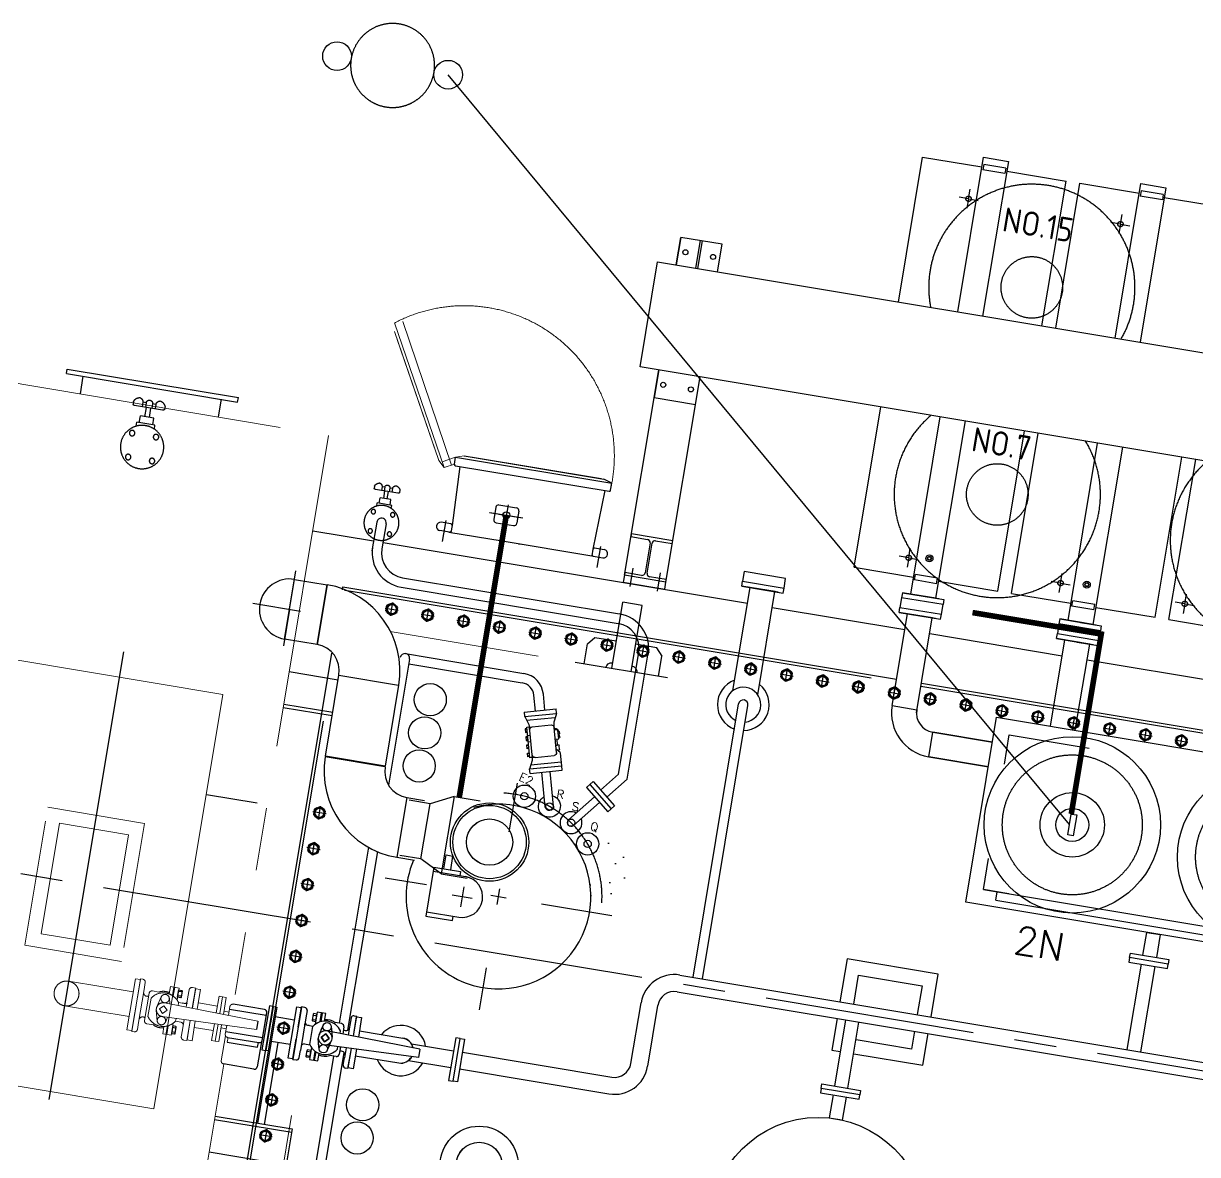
# Model space of a CAD drawing. Header units: millimetres. Extents: x 6239764 to 13047540, y 367704 to 979893.
# Drawn here: x 8292258 to 8296453, y 407682 to 411722 of the extents above; entities that cross this region are included whole.
import ezdxf
from ezdxf.enums import TextEntityAlignment as Align

# ---------------------------------------------------------------- set-up
doc = ezdxf.new("R2010")
doc.units = ezdxf.units.MM
doc.header["$LTSCALE"] = 300
for name, pattern in [('AM_ISO08W050', [18, 12, -1.5, 3, -1.5]), ('AM_ISO08W050X2', [9, 6, -0.75, 1.5, -0.75]), ('Amconstr', [9999, 9999, 0]), ('CENTER', [2, 1.25, -0.25, 0.25, -0.25]), ('DASH', [0.35, 0.25, -0.1]), ('DASHED', [0.75, 0.5, -0.25]), ('DOT', [0.25, 0, -0.25]), ('HIDDEN', [9.525, 6.35, -3.175]), ('PHANTOM', [2.5, 1.25, -0.25, 0.25, -0.25, 0.25, -0.25])]:
    doc.linetypes.add(name, pattern=pattern)
for name, color, linetype in [('1', 7, 'Continuous'), ('25  杶奪', 114, 'Continuous'), ('30  俋窒眈燊\\M+00000D', 3, 'Continuous'), ('AM_0', 7, 'Continuous'), ('COOLING', 41, 'Continuous'), ('M11', 1, 'Continuous'), ('M16', 3, 'Continuous'), ('M25', 114, 'Continuous'), ('M26', 1, 'Continuous'), ('M30', 3, 'Continuous'), ('M4', 5, 'Continuous'), ('M41', 7, 'Continuous'), ('PIPE', 161, 'Continuous')]:
    doc.layers.add(name, color=color, linetype=linetype)
for name, color, linetype, lineweight in [('AM_0N', 7, 'Continuous', 50), ('AM_7', 4, 'AM_ISO08W050', 25), ('AM_7N', 4, 'AM_ISO08W050', 25), ('AM_CL', 1, 'Amconstr', 25), ('FAN-AM_0', 7, 'Continuous', 50), ('LV BUSHING-AM_4', 3, 'Continuous', 25), ('PHA', 5, 'PHANTOM', 13), ('SX', 3, 'Continuous', 30), ('蚐\\M+00000牄銋\\M+00000AM_7', 4, 'AM_ISO08W050', 25)]:
    doc.layers.add(name, color=color, linetype=linetype, lineweight=lineweight)
doc.styles.add('ACISOTS', font='isocp.shx', dxfattribs={"height": 1, "bigfont": 'chineset.shx'})
doc.styles.get("Standard").update_dxf_attribs({"font": 'txt8.shx', "width": 0.7, "bigfont": 'hztxt_ii.shx'})

# ---------------------------------------------------------------- blocks, each defined once
blk = doc.blocks.new('500')
at = {"layer": '25  杶奪'}
blk.add_circle((0, 0), 315, dxfattribs=at)
at = {"layer": '30  俋窒眈燊\\M+00000D', "linetype": 'HIDDEN', "ltscale": 3}
blk.add_circle((0, 0), 250, dxfattribs=at)
blk = doc.blocks.new('FA-')
at = {"layer": 'M25', "color": 114}
blk.add_lwpolyline([(-10, 37.5), (10, 37.5), (10, -37.5), (-10, -37.5)], close=True, dxfattribs=at)
for radius in [115, 59]:
    blk.add_circle((0, 0), radius, dxfattribs=at)
blk = doc.blocks.new('A$C753D22AA')
at = {"layer": 'M26', "color": 6}
for p, q in [((57.5, 344), (-57.5, 344)), ((-57.5, 328), (-57.5, 344)), ((57.5, 344), (57.5, 328)), ((-57.5, 328), (-54.9, 322.8)), ((57.5, 328), (-57.5, 328)), ((-54.9, 322.8), (-44.8, 298)), ((51.3, 314), (-51.3, 314)), ((-44.8, 298), (-43.5, 282.3)), ((44.8, 298), (43.5, 282.3)), ((57, 328), (44.8, 298)), ((54.9, 322.8), (44.8, 298)), ((-60.5, 262.9), (-60.5, 254.8)), ((-60.5, 254.8), (-56.3, 253.7)), ((-60.5, 251), (-56.3, 252.1)), ((-56.3, 265.9), (-57.5, 265.9)), ((-56.3, 269.3), (-44.1, 269.3)), ((-56.3, 236.5), (-56.3, 268.5)), ((-51.3, 273.5), (-44.1, 273.5)), ((-44.1, 189), (-44.1, 279)), ((34.1, 289), (-34.1, 289)), ((52.9, 288.9), (34.1, 289)), ((44.1, 189), (44.1, 289)), ((52.9, 260), (44.1, 260)), ((52.9, 179), (52.9, 288.9)), ((52.9, 284.3), (59.7, 284.3)), ((52.9, 281.9), (59.7, 281.9)), ((52.9, 273.3), (59.7, 273.3)), ((59.7, 270.9), (52.9, 270.9)), ((52.9, 255.2), (59.7, 255.2)), ((52.9, 252.7), (59.7, 252.7)), ((59.7, 284.3), (59.7, 270.9)), ((59.7, 255.2), (59.7, 241.7)), ((-60.5, 242.9), (-60.5, 251)), ((-56.3, 239.9), (-57.5, 239.9)), ((-44.1, 236.5), (-56.3, 236.5)), ((-55.4, 199.8), (-55.4, 212)), ((-50.4, 215.2), (-50.4, 236.5)), ((-50.4, 217), (-50.4, 217)), ((-44.1, 213.6), (-50.4, 215.2)), ((52.9, 237.2), (44.1, 237.2)), ((52.9, 244.2), (59.7, 244.2)), ((59.7, 241.7), (52.9, 241.7)), ((59.7, 226.2), (52.9, 226.2)), ((52.9, 223.7), (59.7, 223.7)), ((52.9, 215.2), (59.7, 215.2)), ((52.9, 212.7), (59.7, 212.7)), ((59.7, 212.7), (59.7, 226.2)), ((-57.5, 140), (-57.5, 184.9)), ((-56.2, 188.2), (-44.1, 201.6)), ((-50.2, 194.8), (-50.4, 194.8)), ((34.1, 179), (-34.1, 179)), ((34.1, 179), (52.9, 179)), ((44.8, 170), (43.5, 185.7)), ((57, 140), (44.8, 170)), ((59.7, 197), (52.9, 197)), ((52.9, 194.6), (59.7, 194.6)), ((52.9, 186), (59.7, 186)), ((52.9, 183.6), (59.7, 183.6)), ((59.7, 183.6), (59.7, 197)), ((51.3, 154), (-57.5, 154)), ((57.5, 140), (-57.5, 140)), ((57, 140), (-57.5, 140)), ((-57.5, 124), (-57.5, 140)), ((57.5, 124), (57.5, 140)), ((57.5, 124), (-57.5, 124)), ((-15, -0.3), (-15, 124)), ((15, -0.3), (15, 124))]:
    blk.add_line(p, q, dxfattribs=at)
for centre, radius, start, end in [((-57.5, 262.9), 3, 90, 180), ((-51.3, 268.5), 5, 90, 180), ((-34.1, 279), 10, 90, 180), ((34.1, 279), 10, 0, 90), ((-57.5, 242.9), 3, 180, 270), ((-50.4, 212), 5, 90, 180), ((-52.5, 184.9), 5, 137.8805, 180), ((-50.4, 199.8), 5, 180, 270), ((-34.1, 189), 10, 180, 270), ((34.1, 189), 10, 270, 0), ((0, 0), 39.1, 112.5479, 67.4521), ((0, 0), 15, 181.335, 358.665)]:
    blk.add_arc(centre, radius, start, end, dxfattribs=at)
blk = doc.blocks.new('A$C021272F2')
at = {"layer": 'M26', "color": 6}
for p, q in [((-392.5, -3.5), (-465.4, 96.8)), ((-413.5, -18.8), (-486.4, 81.5)), ((-356.5, 22.6), (-449.5, -45)), ((-347.1, 9.7), (-440.1, -57.9)), ((-347.1, 9.7), (-440.1, -57.9)), ((-347.1, 9.7), (-356.5, 22.6)), ((-347.1, 9.7), (-337.7, -3.3)), ((-337.7, -3.3), (-430.7, -70.9)), ((-449.5, -45), (-440.1, -57.9)), ((-430.7, -70.9), (-440.1, -57.9))]:
    blk.add_line(p, q, dxfattribs=at)
for radius, start, end in [(39.1, 325.4102, 286.5898), (13, 36, 216)]:
    blk.add_arc((-475.9, 89.2), radius, start, end, dxfattribs=at)
blk = doc.blocks.new('A$C6C825D1F')
at = {"layer": 'M16', "color": 200, "linetype": 'CENTER', "ltscale": 50}
for p, q in [((115.6, 148), (115.6, 141.5)), ((119.7, 139.4), (181.6, 139.4)), ((136.3, 149.4), (136.3, 139.4)), ((136.3, 149.4), (143.7, 149.4)), ((143.7, 149.4), (143.7, 139.4)), ((145.6, 119), (145.6, 139.4)), ((155.6, 119), (155.6, 139.4)), ((157.6, 149.4), (157.6, 139.4)), ((157.6, 149.4), (165, 149.4)), ((165, 149.4), (165, 139.4)), ((185.6, 148), (185.6, 141.5)), ((130.6, 104), (170.6, 104)), ((130.6, 95.5), (130.6, 104)), ((135.6, 119), (165.6, 119)), ((135.6, 104), (135.6, 119)), ((165.6, 104), (165.6, 119)), ((170.6, 95.5), (170.6, 104))]:
    blk.add_line(p, q, dxfattribs=at)
for centre, radius in [((150.6, 52.4), 47.5), ((124.1, 79), 6), ((177.1, 79), 6), ((124.1, 25.9), 6), ((177.1, 25.9), 6)]:
    blk.add_circle(centre, radius, dxfattribs=at)
for centre, radius, start, end in [((131.3, 142), 16.8, 100.8441, 158.9577), ((125.9, 148.3), 10.4, 6.5152, 77.9072), ((150.7, 149.4), 7, 0, 180), ((175.3, 148.3), 10.4, 102.0928, 173.4848), ((170, 142), 16.8, 21.0423, 79.1559), ((119.7, 144.4), 5, 216.0132, 270), ((181.6, 144.4), 5, 270, 323.9868)]:
    blk.add_arc(centre, radius, start, end, dxfattribs=at)
blk = doc.blocks.new('A$C7B570CCE')
at = {"linetype": 'Continuous'}
for p, q in [((167.5, 0), (-167.5, 0)), ((-35, 0), (-35, -240)), ((35, 0), (35, -240)), ((135, 0), (135, -73.1)), ((35, -240), (-35, -240))]:
    blk.add_line(p, q, dxfattribs=at)
for p, q in [((-135.2, 0), (-135.2, -72.9)), ((-135.2, -72.9), (-112.2, -100)), ((135.2, -72.9), (112.2, -100)), ((-112.2, -100), (-35, -100)), ((112.2, -100), (35, -100))]:
    blk.add_line(p, q)
for centre, start, end in [((-35, 0), 180, 270), ((35, 0), 270, 0)]:
    blk.add_arc(centre, 21, start, end)
blk = doc.blocks.new('M16')
at = {"color": 0, "linetype": 'Continuous'}
for p, q in [((-7.8, 11.4), (-7.8, 0)), ((7.8, 11.4), (7.8, 0))]:
    blk.add_line(p, q, dxfattribs=at)
for points in [[(-13.5, 11.4), (-13.5, 0)], [(-13.5, 0), (13.5, 0), (13.5, 11.4)], [(10.6, 13), (-10.6, 13)]]:
    blk.add_lwpolyline(points, dxfattribs=at)
for centre, start, end in [((-10.6, 9.7), 30, 150), ((-4.9, 9.7), 90, 150), ((4.9, 9.7), 30, 90), ((10.6, 9.7), 30, 150)]:
    blk.add_arc(centre, 3.29, start, end, dxfattribs=at)
blk = doc.blocks.new('A$C1D2707AE')
at = {"layer": 'M41'}
for p, q in [((-2361.4, -1835.5), (-2361.4, -1735.5)), ((-2211.4, -1735.5), (-2361.4, -1735.5)), ((-2211.4, -1835.5), (-2211.4, -1735.5)), ((-2428.6, -1835.5), (2718.2, -1835.5)), ((-2428.6, -2215.5), (-2428.6, -1835.5)), ((2718.2, -2215.5), (-2428.6, -2215.5)), ((-2361.4, -2959.5), (-2361.4, -2215.5)), ((-2211.4, -2959.5), (-2211.4, -2215.5)), ((-2361.4, -2809.5), (-2361.4, -2819.5)), ((-2211.4, -2809.5), (-2361.4, -2809.5)), ((-2211.4, -2819.5), (-2211.4, -2809.5)), ((-2361.4, -2819.5), (-2300.9, -2819.5)), ((-2289.9, -2830.5), (-2289.9, -2938.5)), ((-2282.9, -2938.5), (-2282.9, -2830.5)), ((-2271.9, -2819.5), (-2211.4, -2819.5)), ((-2336.4, -2929.5), (-2336.4, -2995.5)), ((-2236.4, -2929.5), (-2236.4, -2995.5)), ((-2361.4, -2949.5), (-2361.4, -2959.5)), ((-2300.9, -2949.5), (-2361.4, -2949.5)), ((-2211.4, -2959.5), (-2361.4, -2959.5)), ((-2211.4, -2949.5), (-2271.9, -2949.5)), ((-2211.4, -2959.5), (-2211.4, -2949.5))]:
    blk.add_line(p, q, dxfattribs=at)
at = {"layer": 'M41', "linetype": 'DASHED', "ltscale": 3}
for p, q in [((-2289.9, -1835.5), (-2289.9, -1735.5)), ((-2282.9, -1835.5), (-2282.9, -1735.5))]:
    blk.add_line(p, q, dxfattribs=at)
at = {"layer": 'M41'}
for points in [[(-2211.4, -1835.5), (-2211.4, -1735.5), (-2361.4, -1735.5), (-2361.4, -1835.5)], [(-2361.4, -2215.5), (-2361.4, -2315.5), (-2211.4, -2315.5), (-2211.4, -2215.5)]]:
    blk.add_lwpolyline(points, dxfattribs=at)
blk.add_lwpolyline([(-2211.4, -2959.5), (-2361.4, -2959.5), (-2361.4, -2984.5), (-2211.4, -2984.5)], close=True, dxfattribs=at)
for centre in [(-2336.4, -1785.5), (-2236.4, -1785.5), (-2336.4, -2265.5), (-2236.4, -2265.5)]:
    blk.add_circle(centre, 9, dxfattribs=at)
for centre, start, end in [((-2300.9, -2830.5), 0, 90), ((-2271.9, -2830.5), 90, 180), ((-2300.9, -2938.5), 270, 0), ((-2271.9, -2938.5), 180, 270)]:
    blk.add_arc(centre, 11, start, end, dxfattribs=at)
blk = doc.blocks.new('*U109')
at = {"layer": 'AM_0N'}
for p, q in [((42247.3, 10176), (42229.3, 10165.7)), ((42229.3, 10165.7), (42229.3, 10144.9)), ((42265.3, 10165.7), (42247.3, 10176)), ((42265.3, 10144.9), (42265.3, 10165.7)), ((42229.3, 10144.9), (42247.3, 10134.5)), ((42247.3, 10134.5), (42265.3, 10144.9))]:
    blk.add_line(p, q, dxfattribs=at)
blk.add_circle((42247.3, 10155.3), 18, dxfattribs=at)
at = {"layer": 'AM_7N', "linetype": 'AM_ISO08W050X2'}
for p, q in [((42223.6, 10155.3), (42271.1, 10155.3)), ((42247.3, 10179), (42247.3, 10131.5))]:
    blk.add_line(p, q, dxfattribs=at)
blk = doc.blocks.new('132主变')
for p, q in [((6138554.8, -17576.7), (6138304.1, -17576.7)), ((6138304.1, -17576.7), (6138304.1, -17691.4)), ((6138634.1, -17576.7), (6138603.4, -17576.7)), ((6138634.1, -17691.4), (6138634.1, -17576.7)), ((6138304.1, -17751.9), (6138304.1, -17906.7)), ((6138634.1, -17906.7), (6138634.1, -17751.9)), ((6138304.1, -17906.7), (6138634.1, -17906.7))]:
    blk.add_line(p, q)
at = {"ltscale": 0.1}
blk.add_line((6137929.1, -18511.7), (6140559.3, -20788), dxfattribs=at)
at = {"color": 166, "linetype": 'PHANTOM', "lineweight": 5, "ltscale": 20}
for p, q in [((6140342.1, -19401.2), (6140308.6, -19419.5)), ((6140317.8, -19414.5), (6140574.5, -19892.1)), ((6140342.1, -19401.2), (6140603.2, -19882.1)), ((6140342.1, -19401.2), (6140365.2, -19422.8)), ((6140308.6, -19444.7), (6140278.6, -19454.7)), ((6140308.6, -19444.7), (6140278.6, -19454.7)), ((6140308.6, -19444.7), (6140352.7, -19420.6)), ((6140365.2, -19422.8), (6140597.6, -19851)), ((6140379.6, -19449.1), (6140583.3, -19824.7))]:
    blk.add_line(p, q, dxfattribs=at)
at = {"linetype": 'DASH', "ltscale": 1000}
for points in [[(6140610.6, -20787.8, -1), (6140910.6, -20787.9)], [(6140910.6, -20787.9, -1), (6140610.6, -20787.8)]]:
    blk.add_lwpolyline(points, format="xyb", dxfattribs=at)
for centre, radius in [((6140255.2, -16988.1), 57.5), ((6140255.2, -17108.1), 57.5), ((6139615.6, -18159.5), 40), ((6139615.6, -18159.5), 13), ((6139686.8, -18224.8), 13), ((6139772.5, -18269.4), 13), ((6139866.8, -18290.3), 40), ((6139866.8, -18290.3), 13), ((6140255.2, -18335.2), 57.5), ((6140255.2, -18455.2), 57.5), ((6140255.2, -18575.2), 57.5)]:
    blk.add_circle(centre, radius)
at = {"ltscale": 0.1}
for centre in [(6140559.3, -20788), (6140961.9, -20788)]:
    blk.add_circle(centre, 51.3, dxfattribs=at)
at = {"color": 166, "linetype": 'PHANTOM', "lineweight": 5, "ltscale": 20}
blk.add_arc((6140278.6, -19454.7), 536.1, 175.8988, 307.2486, dxfattribs=at)
at = {"layer": '1', "color": 3, "linetype": 'DASHED', "lineweight": 5, "ltscale": 50}
for p, q in [((6140989.1, -18471.7), (6140989.1, -16971.7)), ((6140989.1, -16971.7), (6141739.1, -16971.7)), ((6140779.2, -17180.2), (6140779.2, -17270.9)), ((6140769, -17249.2), (6140769, -17266.2)), ((6140780.7, -17308), (6140780.7, -17276.2)), ((6140799.2, -17246.2), (6140812.2, -17246.2)), ((6140799.2, -17307.5), (6140799.2, -17246.2)), ((6140825.2, -17246.2), (6140812.2, -17246.2)), ((6140812.2, -17307.1), (6140812.2, -17246.2)), ((6140812.2, -17307.1), (6140812.2, -17246.2)), ((6140812.2, -17307.1), (6140812.2, -17246.2)), ((6140799.2, -17296.2), (6140780.7, -17296.2)), ((6140780.7, -17376.2), (6140780.7, -17344.3)), ((6140799.2, -17356.2), (6140780.7, -17356.2)), ((6140799.2, -17406.2), (6140799.2, -17344.9)), ((6140812.2, -17406.2), (6140812.2, -17345.3)), ((6140812.2, -17406.2), (6140812.2, -17345.3)), ((6140812.2, -17406.2), (6140812.2, -17345.3)), ((6140799.2, -17406.2), (6140812.2, -17406.2)), ((6140812.2, -17406.2), (6140825.2, -17406.2)), ((6140989.1, -18471.7), (6141739.1, -18471.7))]:
    blk.add_line(p, q, dxfattribs=at)
at = {"layer": '1', "color": 3, "linetype": 'DASHED', "lineweight": 5, "ltscale": 20}
for p, q in [((6140894.2, -17233.7), (6140912.2, -17233.7)), ((6140894.2, -17304.7), (6140894.2, -17233.7)), ((6140912.2, -17231.2), (6140924.2, -17231.2)), ((6140912.2, -17231.2), (6140912.2, -17304.2)), ((6140912.2, -17231.2), (6140912.2, -17304.2)), ((6140912.2, -17303.6), (6140912.2, -17231.2)), ((6140912.2, -17233.7), (6140912.2, -17304.2)), ((6140912.2, -17233.7), (6140912.2, -17304.2)), ((6140912.2, -17304.2), (6140912.2, -17233.7)), ((6140912.2, -17304.2), (6140912.2, -17233.7)), ((6141112.2, -17231.2), (6141103.2, -17231.2)), ((6141112.2, -17231.2), (6141112.2, -17421.2)), ((6140825.2, -17306.7), (6140825.2, -17246.2)), ((6140934.2, -17241.2), (6140934.2, -17266.7)), ((6140934.2, -17303.5), (6140934.2, -17266.7)), ((6140970.7, -17240.7), (6141001.7, -17240.7)), ((6140970.7, -17284.3), (6140970.7, -17240.7)), ((6140986.7, -17240.7), (6140986.7, -17272.6)), ((6140989.7, -17240.7), (6140989.7, -17271.2)), ((6141001.7, -17240.7), (6141001.7, -17267.4)), ((6141063.2, -17266.7), (6141039.6, -17266.7)), ((6141073.2, -17375.7), (6141073.2, -17276.7)), ((6141093.2, -17241.2), (6141093.2, -17266.7)), ((6141093.2, -17385.7), (6141093.2, -17266.7)), ((6140673.7, -17311.2), (6141013.7, -17301.2)), ((6140894.2, -17281.7), (6140825.2, -17281.7)), ((6140944.2, -17292.2), (6140964.3, -17292.2)), ((6140963.7, -17293), (6140963.7, -17302.7)), ((6140999, -17282.5), (6140994.1, -17301.8)), ((6141028.4, -17282.5), (6141038, -17320)), ((6141063.7, -17293), (6141063.7, -17359.3)), ((6141130.2, -17281.7), (6141364.1, -17281.7)), ((6140673.7, -17341.2), (6141013.7, -17351.2)), ((6140825.2, -17406.2), (6140825.2, -17345.6)), ((6140894.2, -17418.7), (6140894.2, -17347.7)), ((6140912.2, -17418.7), (6140912.2, -17348.2)), ((6140912.2, -17418.7), (6140912.2, -17348.2)), ((6140912.2, -17421.2), (6140912.2, -17348.2)), ((6140912.2, -17421.2), (6140912.2, -17348.2)), ((6140912.2, -17348.2), (6140912.2, -17418.7)), ((6140912.2, -17348.2), (6140912.2, -17418.7)), ((6140912.2, -17348.8), (6140912.2, -17421.2)), ((6140932.2, -17361.2), (6140950.2, -17361.2)), ((6140934.2, -17385.7), (6140934.2, -17348.8)), ((6140944.2, -17360.1), (6140964.3, -17360.1)), ((6140963.7, -17349.7), (6140963.7, -17359.3)), ((6140999, -17369.9), (6140994.1, -17350.6)), ((6141028.4, -17369.9), (6141038, -17332.3)), ((6140894.2, -17370.7), (6140825.2, -17370.7)), ((6140934.2, -17411.2), (6140934.2, -17385.7)), ((6140970.7, -17411.7), (6140970.7, -17368)), ((6140986.7, -17379.8), (6140986.7, -17411.7)), ((6140989.7, -17381.2), (6140989.7, -17411.7)), ((6141001.7, -17385), (6141001.7, -17411.7)), ((6141063.2, -17385.7), (6141039.6, -17385.7)), ((6141093.2, -17411.2), (6141093.2, -17385.7)), ((6141130.2, -17370.7), (6141364.1, -17370.7)), ((6140894.2, -17418.7), (6140912.2, -17418.7)), ((6140924.2, -17421.2), (6140912.2, -17421.2)), ((6141001.7, -17411.7), (6140970.7, -17411.7)), ((6141103.2, -17421.2), (6141112.2, -17421.2))]:
    blk.add_line(p, q, dxfattribs=at)
at = {"layer": '1', "color": 3, "linetype": 'DASHED', "lineweight": 5, "ltscale": 50}
for points in [[(6140089.2, -16651.7), (6140499.1, -16651.7), (6140499.1, -17028.3)], [(6140437, -18791.7), (6139900.8, -18791.7)]]:
    blk.add_lwpolyline(points, dxfattribs=at)
at = {"layer": '1', "color": 3, "linetype": 'DASHED', "lineweight": 5, "ltscale": 20}
for points in [[(6141130.2, -17233.7), (6141112.2, -17233.7), (6141112.2, -17418.7), (6141130.2, -17418.7)], [(6141013.7, -17340.3), (6141027.9, -17326.2), (6141013.7, -17312), (6140999.6, -17326.2)]]:
    blk.add_lwpolyline(points, close=True, dxfattribs=at)
at = {"layer": '1', "color": 3, "linetype": 'DASHED', "lineweight": 5, "ltscale": 3}
for points in [[(6141539.1, -17471.7), (6141539.1, -17971.7), (6141189.1, -17971.7), (6141189.1, -17471.7)], [(6141489.1, -17521.7), (6141489.1, -17921.7), (6141239.1, -17921.7), (6141239.1, -17521.7)]]:
    blk.add_lwpolyline(points, close=True, dxfattribs=at)
at = {"layer": '1', "color": 3, "linetype": 'DASHED', "lineweight": 5, "ltscale": 20}
for centre, radius in [((6141013.9, -17286.4), 15), ((6141364.1, -17326.2), 44.5), ((6141013.9, -17366.2), 15)]:
    blk.add_circle(centre, radius, dxfattribs=at)
at = {"layer": '1', "color": 3, "linetype": 'DASHED', "lineweight": 5, "ltscale": 50}
for centre, start, end in [((6140769.2, -17180.2), 0, 90), ((6140770.7, -17276.2), 0, 90), ((6140770.7, -17376.2), 270, 0)]:
    blk.add_arc(centre, 10, start, end, dxfattribs=at)
at = {"layer": '1', "color": 3, "linetype": 'DASHED', "lineweight": 5, "ltscale": 20}
for centre, radius, start, end in [((6140924.2, -17241.2), 10, 0, 90), ((6141103.2, -17241.2), 10, 90, 180), ((6141013.7, -17326.2), 60, 33.5573, 146.4427), ((6141016.2, -17309.1), 48.4, 61.1948, 107.4013), ((6141063.2, -17276.7), 10, 0, 90), ((6141080.3, -17275.8), 13, 236.929, 356.2011), ((6140944.2, -17282.2), 10, 180, 270), ((6141013.7, -17326.2), 25, 270, 90), ((6140944.2, -17370.1), 10, 90, 180), ((6141013.7, -17326.2), 60, 213.5573, 326.4427), ((6141080.3, -17376.5), 13, 3.7989, 123.071), ((6141016.2, -17343.2), 48.4, 252.5987, 298.8052), ((6141063.2, -17375.7), 10, 270, 0), ((6140924.2, -17411.2), 10, 270, 0), ((6141103.2, -17411.2), 10, 180, 270)]:
    blk.add_arc(centre, radius, start, end, dxfattribs=at)
at = {"layer": '25  杶奪', "color": 163}
for p, q in [((6140352.1, -17281.9), (6140352.1, -16607.2)), ((6140386.1, -17262.7), (6140386.1, -16607.2)), ((6140352.1, -18008.8), (6140352.1, -17362.4)), ((6140386.1, -18019), (6140386.1, -17381.7)), ((6140352.1, -18706), (6140352.1, -18249.7)), ((6139514.1, -18411.1), (6139575.4, -18335.3)), ((6139514.1, -18411.1), (6139575.4, -18335.3)), ((6139548.1, -18423.1), (6139601.9, -18356.7)), ((6139548.1, -18423.1), (6139601.9, -18356.7)), ((6139514.1, -18411.1), (6139514.1, -18881.7)), ((6139548.1, -18423.1), (6139548.1, -18864.7)), ((6139845.1, -18606), (6139859.8, -18660.7)), ((6139878, -18597.2), (6139892.6, -18651.9)), ((6140352.1, -18689), (6139940.9, -18689)), ((6140369.1, -18723), (6139940.9, -18723)), ((6140369.1, -18723), (6139940.9, -18723)), ((6140424.1, -18954.7), (6139638.1, -18954.7)), ((6140424.1, -18988.7), (6139638.1, -18988.7)), ((6140514.1, -19168.9), (6140514.1, -19078.7)), ((6140548.1, -19169.6), (6140548.1, -19065.7))]:
    blk.add_line(p, q, dxfattribs=at)
at = {"layer": '25  杶奪'}
blk.add_line((6140686.4, -18703.3), (6140686.4, -18919.6), dxfattribs=at)
at = {"layer": '25  杶奪', "color": 6, "const_width": 20}
blk.add_lwpolyline([(6140095.6, -18248.5), (6140095.6, -19269.7)], dxfattribs=at)
at = {"layer": '25  杶奪', "const_width": 20}
blk.add_lwpolyline([(6137929.1, -18549.2), (6137929.1, -19201), (6138395.4, -19201)], dxfattribs=at)
at = {"layer": '25  杶奪', "color": 163}
for centre, radius, start, end in [((6139940.9, -18639), 84, 195, 270), ((6139940.9, -18639), 50, 195, 270), ((6140369.1, -18706), 17, 180, 0), ((6139638.1, -18864.7), 124, 180, 270), ((6139638.1, -18864.7), 90, 180, 270), ((6140424.1, -19078.7), 124, 0, 90), ((6140424.1, -19078.7), 90, 0, 90), ((6140531.1, -19169.6), 17, 177.6116, 2.3884)]:
    blk.add_arc(centre, radius, start, end, dxfattribs=at)
at = {"layer": '30  俋窒眈燊\\M+00000D', "linetype": 'HIDDEN'}
for p, q in [((6140768.9, -16969.7), (6140489.1, -16969.7)), ((6138354.1, -17691.4), (6138354.1, -17626.7)), ((6138354.1, -17626.7), (6138554.8, -17626.7)), ((6138354.1, -17856.7), (6138354.1, -17751.9)), ((6138584.1, -17751.9), (6138584.1, -17856.7)), ((6138584.1, -17856.7), (6138354.1, -17856.7)), ((6138144.1, -18201.7), (6136994.1, -18201.7)), ((6138144.1, -18201.7), (6138144.1, -18231.7)), ((6138194.1, -18231.7), (6136994.1, -18231.7)), ((6140768.9, -18473.7), (6140591.4, -18473.7))]:
    blk.add_line(p, q, dxfattribs=at)
for points in [[(6139919.1, -16531.7), (6140619.1, -16531.7), (6140619.1, -18672.4)], [(6138534.1, -18911.7), (6134159.1, -18911.7), (6134159.1, -18229.7)], [(6138101.8, -18231.7), (6138194.1, -18231.7), (6138194.1, -18343.4)], [(6138194.1, -18685.4), (6138194.1, -18791.7), (6137904.8, -18791.7)], [(6140619.1, -18909.3), (6140619.1, -18911.7), (6138624.1, -18911.7)]]:
    blk.add_lwpolyline(points, dxfattribs=at)
at = {"layer": 'AM_0', "color": 31}
for p, q in [((6141169, -19510.7), (6141169, -19446.7)), ((6141669, -19510.7), (6141669, -19446.7)), ((6141729, -19510.7), (6141109, -19510.7)), ((6141109, -19510.7), (6141109, -19526.7)), ((6141729, -19526.7), (6141109, -19526.7)), ((6141729, -19510.7), (6141729, -19526.7))]:
    blk.add_line(p, q, dxfattribs=at)
at = {"layer": 'AM_7'}
for p, q in [((6139899.1, -17893.5), (6139899.1, -17949.9)), ((6139990.9, -17899), (6140063.3, -17899)), ((6139927.3, -17921.7), (6139870.9, -17921.7))]:
    blk.add_line(p, q, dxfattribs=at)
at = {"layer": 'AM_7', "color": 1, "linetype": 'CENTER', "ltscale": 2}
blk.add_arc((6139899.1, -17921.7), 370, 186.0409, 276.4195, dxfattribs=at)
at = {"layer": 'AM_CL'}
for p, q in [((6140489.1, -16981.7), (6140489.1, -16851.7)), ((6140768.9, -16851.7), (6140489.1, -16851.7)), ((6140768.9, -16981.7), (6140489.1, -16981.7)), ((6140768.9, -18461.7), (6140591.4, -18461.7)), ((6140768.9, -18591.7), (6140591.4, -18591.7))]:
    blk.add_line(p, q, dxfattribs=at)
at = {"layer": 'AM_CL', "color": 30}
blk.add_lwpolyline([(6135489.1, -18176.7), (6138249.1, -18176.7), (6138249.1, -18846.7), (6135489.1, -18846.7)], close=True, dxfattribs=at)
at = {"layer": 'COOLING'}
for p, q in [((6138249.1, -18667.1), (6138465.2, -18667.1)), ((6138465.2, -18667.1), (6138249.1, -18667.1)), ((6138465.2, -18667.1), (6138465.2, -18756.2)), ((6138249.1, -18756.2), (6138465.2, -18756.2)), ((6138465.2, -18756.2), (6138249.1, -18756.2)), ((6139104.1, -18785.1), (6139104.1, -19158.7)), ((6139194.1, -18785.1), (6139194.1, -19158.7)), ((6138534.1, -18814.8), (6138534.1, -19158.7)), ((6138624.1, -18826), (6138535, -18826)), ((6138624.1, -18826), (6138624.1, -19158.7)), ((6137964.1, -18846.7), (6137964.1, -19158.7)), ((6138054.1, -18846.7), (6138054.1, -19158.7)), ((6138084.1, -19158.7), (6137934.1, -19158.7)), ((6137934.1, -19158.7), (6137934.1, -19176.7)), ((6138009.1, -19158.7), (6137934.1, -19158.7)), ((6137934.1, -19158.7), (6137934.1, -19176.7)), ((6137951.9, -19158.7), (6138084.1, -19158.7)), ((6137963.1, -19158.7), (6138084.1, -19158.7)), ((6138009.1, -19158.7), (6138084.1, -19158.7)), ((6138084.1, -19158.7), (6138084.1, -19176.7)), ((6138084.1, -19158.7), (6138084.1, -19176.7)), ((6138654.1, -19158.7), (6138504.1, -19158.7)), ((6138504.1, -19158.7), (6138504.1, -19176.7)), ((6138579.1, -19158.7), (6138504.1, -19158.7)), ((6138504.1, -19158.7), (6138504.1, -19176.7)), ((6138521.9, -19158.7), (6138654.1, -19158.7)), ((6138533.1, -19158.7), (6138654.1, -19158.7)), ((6138579.1, -19158.7), (6138654.1, -19158.7)), ((6138654.1, -19158.7), (6138654.1, -19176.7)), ((6138654.1, -19158.7), (6138654.1, -19176.7)), ((6139224.1, -19158.7), (6139074.1, -19158.7)), ((6139074.1, -19158.7), (6139074.1, -19176.7)), ((6139149.1, -19158.7), (6139074.1, -19158.7)), ((6139074.1, -19158.7), (6139074.1, -19176.7)), ((6139091.9, -19158.7), (6139224.1, -19158.7)), ((6139103.1, -19158.7), (6139224.1, -19158.7)), ((6139149.1, -19158.7), (6139224.1, -19158.7)), ((6139224.1, -19158.7), (6139224.1, -19176.7)), ((6139224.1, -19158.7), (6139224.1, -19176.7)), ((6137934.1, -19229.7), (6137934.1, -19211.7)), ((6137934.1, -19229.7), (6137934.1, -19211.7)), ((6138009.1, -19229.7), (6137934.1, -19229.7)), ((6138084.1, -19229.7), (6137934.1, -19229.7)), ((6137951.9, -19229.7), (6138084.1, -19229.7)), ((6137963.1, -19229.7), (6138084.1, -19229.7)), ((6137964.1, -19871.7), (6137964.1, -19229.7)), ((6138009.1, -19229.7), (6138024.6, -19229.7)), ((6138054.1, -19229.7), (6138054.1, -19871.7)), ((6138084.1, -19229.7), (6138084.1, -19211.7)), ((6138084.1, -19229.7), (6138084.1, -19211.7)), ((6138504.1, -19229.7), (6138504.1, -19211.7)), ((6138504.1, -19229.7), (6138504.1, -19211.7)), ((6138579.1, -19229.7), (6138504.1, -19229.7)), ((6138654.1, -19229.7), (6138504.1, -19229.7)), ((6138521.9, -19229.7), (6138654.1, -19229.7)), ((6138533.1, -19229.7), (6138654.1, -19229.7)), ((6138534.1, -19871.7), (6138534.1, -19229.7)), ((6138579.1, -19229.7), (6138594.6, -19229.7)), ((6138624.1, -19229.7), (6138624.1, -19871.7)), ((6138654.1, -19229.7), (6138654.1, -19211.7)), ((6138654.1, -19229.7), (6138654.1, -19211.7)), ((6137699.1, -19291.7), (6137484.1, -19291.7)), ((6137699.1, -19291.7), (6137699.1, -19871.7)), ((6137749.1, -19291.7), (6137749.1, -19871.7)), ((6137964.1, -19291.7), (6137749.1, -19291.7)), ((6137969.1, -19281.7), (6137969.1, -19301.7)), ((6137969.1, -19281.7), (6138049.1, -19281.7)), ((6138049.1, -19281.7), (6138049.1, -19301.7)), ((6138269.1, -19291.7), (6138054.1, -19291.7)), ((6138269.1, -19291.7), (6138269.1, -19871.7)), ((6138319.1, -19291.7), (6138319.1, -19871.7)), ((6138534.1, -19291.7), (6138319.1, -19291.7)), ((6138319.1, -19291.7), (6138319.1, -19871.7)), ((6138534.1, -19291.7), (6138319.1, -19291.7)), ((6138539.1, -19281.7), (6138539.1, -19301.7)), ((6138539.1, -19281.7), (6138619.1, -19281.7)), ((6138539.1, -19281.7), (6138539.1, -19301.7)), ((6138539.1, -19281.7), (6138619.1, -19281.7)), ((6138619.1, -19281.7), (6138619.1, -19301.7)), ((6138619.1, -19281.7), (6138619.1, -19301.7)), ((6138839.1, -19291.7), (6138624.1, -19291.7)), ((6138839.1, -19291.7), (6138624.1, -19291.7)), ((6138839.1, -19291.7), (6138839.1, -19871.7)), ((6138839.1, -19291.7), (6138839.1, -19871.7)), ((6137969.1, -19301.7), (6138049.1, -19301.7)), ((6138539.1, -19301.7), (6138619.1, -19301.7)), ((6138539.1, -19301.7), (6138619.1, -19301.7)), ((6137964.1, -20811.7), (6137964.1, -20251.7)), ((6138054.1, -20251.7), (6138054.1, -20811.7)), ((6138269.1, -20251.7), (6138269.1, -20776.7)), ((6138319.1, -20251.7), (6138319.1, -20776.7)), ((6138319.1, -20251.7), (6138319.1, -20776.7)), ((6138534.1, -20811.7), (6138534.1, -20251.7)), ((6138624.1, -20251.7), (6138624.1, -20811.7)), ((6138839.1, -20251.7), (6138839.1, -20776.7)), ((6138839.1, -20251.7), (6138839.1, -20776.7)), ((6137964.1, -20776.7), (6137749.1, -20776.7)), ((6137969.1, -20786.7), (6137969.1, -20766.7)), ((6137969.1, -20766.7), (6138049.1, -20766.7)), ((6137969.1, -20786.7), (6138049.1, -20786.7)), ((6138049.1, -20786.7), (6138049.1, -20766.7)), ((6138269.1, -20776.7), (6138054.1, -20776.7)), ((6138534.1, -20776.7), (6138319.1, -20776.7)), ((6138534.1, -20776.7), (6138319.1, -20776.7)), ((6138539.1, -20786.7), (6138539.1, -20766.7)), ((6138539.1, -20766.7), (6138619.1, -20766.7)), ((6138539.1, -20786.7), (6138539.1, -20766.7)), ((6138539.1, -20766.7), (6138619.1, -20766.7)), ((6138539.1, -20786.7), (6138619.1, -20786.7)), ((6138539.1, -20786.7), (6138619.1, -20786.7)), ((6138619.1, -20786.7), (6138619.1, -20766.7)), ((6138619.1, -20786.7), (6138619.1, -20766.7)), ((6138839.1, -20776.7), (6138624.1, -20776.7)), ((6138839.1, -20776.7), (6138624.1, -20776.7)), ((6138054.1, -20811.7), (6137964.1, -20811.7)), ((6138624.1, -20811.7), (6138534.1, -20811.7)), ((6138624.1, -20811.7), (6138534.1, -20811.7))]:
    blk.add_line(p, q, dxfattribs=at)
at = {"layer": 'COOLING', "linetype": 'DOT', "ltscale": 80}
blk.add_line((6138889.1, -20251.7), (6138889.1, -20776.7), dxfattribs=at)
at = {"layer": 'COOLING'}
for points in [[(6137934.1, -19211.7), (6138084.1, -19211.7), (6138084.1, -19176.7), (6137934.1, -19176.7)], [(6138504.1, -19211.7), (6138654.1, -19211.7), (6138654.1, -19176.7), (6138504.1, -19176.7)], [(6139074.1, -19211.7), (6139224.1, -19211.7), (6139224.1, -19176.7), (6139074.1, -19176.7)]]:
    blk.add_lwpolyline(points, close=True, dxfattribs=at)
for centre, radius in [((6138009.1, -19366.7), 12.5), ((6138009.1, -19366.7), 7), ((6138009.1, -19366.7), 6), ((6138579.1, -19366.7), 12.5), ((6138579.1, -19366.7), 7), ((6138579.1, -19366.7), 6)]:
    blk.add_circle(centre, radius, dxfattribs=at)
for centre, radius, start, end in [((6139149.1, -18741.7), 92.5, 100.5902, 240.8901), ((6139149.1, -18741.7), 92.5, 299.1099, 79.4098), ((6138465.2, -18826), 158.8, 0, 90), ((6138465.2, -18826), 69.8, 0, 90)]:
    blk.add_arc(centre, radius, start, end, dxfattribs=at)
at = {"layer": 'FAN-AM_0', "color": 171, "linetype": 'DASHED', "lineweight": -2, "ltscale": 3}
for p, q in [((6137652.6, -19356.7), (6137652.6, -19322.2)), ((6138102.6, -19356.7), (6138102.6, -19322.2)), ((6138652.6, -19356.7), (6138652.6, -19322.2)), ((6137652.6, -19356.7), (6137618.1, -19356.7)), ((6137652.6, -19356.7), (6137687.1, -19356.7)), ((6137652.6, -19356.7), (6137652.6, -19391.2)), ((6138102.6, -19356.7), (6138068.1, -19356.7)), ((6138102.6, -19356.7), (6138137.1, -19356.7)), ((6138102.6, -19356.7), (6138102.6, -19391.2)), ((6138652.6, -19356.7), (6138618.1, -19356.7)), ((6138652.6, -19356.7), (6138687.1, -19356.7)), ((6138652.6, -19356.7), (6138652.6, -19391.2))]:
    blk.add_line(p, q, dxfattribs=at)
at = {"layer": 'FAN-AM_0', "color": 171, "linetype": 'DASHED', "lineweight": -2, "ltscale": 30}
for p, q in [((6138102.6, -20656.7), (6138102.6, -20622.2)), ((6138652.6, -20656.7), (6138652.6, -20622.2)), ((6138102.6, -20656.7), (6138068.1, -20656.7)), ((6138102.6, -20656.7), (6138102.6, -20691.2)), ((6138102.6, -20656.7), (6138137.1, -20656.7)), ((6138652.6, -20656.7), (6138618.1, -20656.7)), ((6138652.6, -20656.7), (6138652.6, -20691.2)), ((6138652.6, -20656.7), (6138687.1, -20656.7))]:
    blk.add_line(p, q, dxfattribs=at)
at = {"layer": 'FAN-AM_0', "color": 171, "linetype": 'DASHED', "lineweight": -2, "ltscale": 3}
for centre in [(6137652.6, -19356.7), (6138102.6, -19356.7), (6138652.6, -19356.7)]:
    blk.add_circle(centre, 9.5, dxfattribs=at)
at = {"layer": 'FAN-AM_0', "color": 171, "linetype": 'DASHED', "lineweight": -2, "ltscale": 30}
for centre, radius in [((6138377.6, -19631.7), 110), ((6138377.6, -20381.7), 110), ((6138102.6, -20656.7), 9.5), ((6138652.6, -20656.7), 9.5)]:
    blk.add_circle(centre, radius, dxfattribs=at)
for centre, start, end in [((6137377.6, -19631.7), 319.3611, 220.6389), ((6138377.6, -19631.7), 319.3611, 220.6389), ((6138377.6, -20381.7), 159.3425, 20.6575)]:
    blk.add_arc(centre, 368.5, start, end, dxfattribs=at)
at = {"layer": 'LV BUSHING-AM_4', "color": 6}
for p, q in [((6140113.9, -17968.5), (6140020.3, -17968.5)), ((6140113.9, -18248.5), (6140113.9, -17968.5)), ((6140113.9, -17968.5), (6140194.4, -18008.5)), ((6140194.4, -18008.5), (6140270.4, -18008.5)), ((6140194.4, -18008.5), (6140194.4, -18208.5)), ((6140280, -18000.5), (6140215.8, -18000.5)), ((6140280, -18216.6), (6140280, -18000.3)), ((6140804.1, -18108.5), (6140988.3, -18108.5)), ((6140113.9, -18248.5), (6140194.4, -18208.5)), ((6140194.4, -18208.5), (6140270.4, -18208.5)), ((6140280, -18216.5), (6140215.8, -18216.5)), ((6140113.9, -18248.5), (6140020.3, -18248.5)), ((6140591.4, -18608.3), (6140375.1, -18608.3)), ((6140804.1, -18811.5), (6140804.1, -18678.7)), ((6140936.6, -18811.5), (6140764.6, -18811.5)), ((6140804.1, -18811.5), (6140804.1, -18950.4))]:
    blk.add_line(p, q, dxfattribs=at)
for points in [[(6140591.4, -18608.3), (6140375.1, -18608.3), (6140375.1, -18314.7), (6140591.4, -18314.7)], [(6140804.1, -18919.5), (6140686.4, -18919.5), (6140686.4, -18703.3), (6140804.1, -18703.3)]]:
    blk.add_lwpolyline(points, close=True, dxfattribs=at)
for centre, radius in [((6139809.1, -16963.3), 140), ((6139809.1, -16963.3), 82.5), ((6139962.4, -18108.5), 140), ((6139962.4, -18108.5), 82.5)]:
    blk.add_circle(centre, radius, dxfattribs=at)
for centre, radius, start, end in [((6140280, -18311.7), 311.4, 0, 90), ((6140280, -18311.7), 95, 0, 90), ((6140686.4, -18608.3), 311.4, 180, 270), ((6140686.4, -18608.3), 95, 180, 270), ((6140804.1, -18811.5), 108, 270, 90)]:
    blk.add_arc(centre, radius, start, end, dxfattribs=at)
at = {"layer": 'M11', "linetype": 'CENTER', "ltscale": 40}
blk.add_line((6141364.1, -18564.2), (6141364.1, -16942.6), dxfattribs=at)
at = {"layer": 'M11', "linetype": 'CENTER', "ltscale": 30}
for p, q in [((6139899.1, -17511.4), (6139899.1, -17663.7)), ((6139743.2, -17921.7), (6139488.8, -17921.7)), ((6140309.3, -17921.7), (6140159.4, -17921.7)), ((6139899.1, -18156.1), (6139899.1, -18332))]:
    blk.add_line(p, q, dxfattribs=at)
at = {"layer": 'M26', "color": 6}
for p, q in [((6140143.6, -17825.5), (6140027.1, -17825.5)), ((6140047.6, -17810.5), (6140047.6, -17825.5)), ((6140143.6, -17810.5), (6140047.6, -17810.5)), ((6140143.6, -17987.5), (6140143.6, -17810.5)), ((6140027.1, -17935.3), (6140027.1, -17862.8)), ((6140143.6, -17972.5), (6140027.1, -17972.5)), ((6140047.6, -17987.5), (6140047.6, -17972.5)), ((6140143.6, -17987.5), (6140047.6, -17987.5)), ((6140083.1, -17987.5), (6140083.1, -18037.5)), ((6140108.1, -17987.5), (6140108.1, -18037.5)), ((6140108.1, -18037.5), (6140083.1, -18037.5)), ((6139745.6, -19215.6), (6139745.6, -19139.4)), ((6140305.6, -19215.6), (6140305.6, -19139.4)), ((6139765.6, -19176.7), (6139730.6, -19176.7)), ((6139765.6, -19206.7), (6139730.6, -19206.7)), ((6139762.6, -19414.7), (6139770.6, -19201.7)), ((6140095.6, -19176.7), (6139770.6, -19176.7)), ((6139770.6, -19201.7), (6139770.6, -19176.7)), ((6140035.6, -19176.7), (6140025.6, -19176.7)), ((6140288.6, -19176.7), (6140095.6, -19176.7)), ((6140280.6, -19201.7), (6140280.6, -19176.7)), ((6140288.6, -19414.7), (6140280.6, -19201.7)), ((6140285.6, -19176.7), (6140320.6, -19176.7)), ((6140285.6, -19206.7), (6140320.6, -19206.7)), ((6140053.8, -19265.5), (6140053.8, -19247.7)), ((6140127.4, -19237.7), (6140063.8, -19237.7)), ((6140095.6, -19308.1), (6140095.6, -19232.5)), ((6140137.4, -19291.7), (6140137.4, -19247.7)), ((6140155.6, -19270.3), (6140035.6, -19270.3)), ((6140156.3, -19269.7), (6140045.3, -19269.7)), ((6140053.8, -19291.7), (6140053.8, -19265.5)), ((6140123.1, -19269.7), (6140068.1, -19269.7)), ((6140127.4, -19301.7), (6140063.8, -19301.7)), ((6139742.6, -19419.7), (6139742.6, -19444.7)), ((6140303.6, -19414.7), (6139747.6, -19414.7)), ((6140308.6, -19419.7), (6140308.6, -19444.7)), ((6140308.6, -19444.7), (6139742.6, -19444.7)), ((6139742.6, -19444.7), (6139772.6, -19454.7)), ((6140278.6, -19454.7), (6139772.6, -19454.7)), ((6140248.6, -19454.7), (6139782.6, -19454.7))]:
    blk.add_line(p, q, dxfattribs=at)
for centre, radius in [((6139962.4, -18108.5), 131), ((6139962.4, -18108.5), 131), ((6140095.6, -19269.7), 12.5)]:
    blk.add_circle(centre, radius, dxfattribs=at)
for centre, radius, start, end in [((6139899.1, -17921.7), 330, 79, 295), ((6139899.1, -17921.7), 330, 346.1826, 79), ((6140027.1, -17899), 73.5, 90, 270), ((6139730.6, -19191.7), 15, 90, 270), ((6139765.6, -19181.7), 5, 0, 90), ((6139765.6, -19201.7), 5, 270, 0), ((6140285.6, -19181.7), 5, 90, 180), ((6140285.6, -19201.7), 5, 180, 270), ((6140320.6, -19191.7), 15, 270, 90), ((6140063.8, -19247.7), 10, 90, 180), ((6140127.4, -19247.7), 10, 0, 90), ((6140063.8, -19291.7), 10, 180, 270), ((6140127.4, -19291.7), 10, 270, 0), ((6139747.6, -19419.7), 5, 90, 180), ((6140303.6, -19419.7), 5, 0, 90)]:
    blk.add_arc(centre, radius, start, end, dxfattribs=at)
at = {"layer": 'M26', "color": 6, "linetype": 'DOT'}
for radius, start, end in [(99, 83.9367, 326.0633), (64, 72.3356, 337.6644)]:
    blk.add_arc((6139563.7, -18078), radius, start, end, dxfattribs=at)
at = {"layer": 'M30', "color": 253}
for points in [[(6139919.1, -16521.7), (6140629.1, -16521.7), (6140629.1, -18681.1)], [(6140589.1, -16981.7), (6140589.1, -17276.7)], [(6140614.1, -16981.7), (6140614.1, -17276.7)], [(6138534.1, -18921.7), (6134149.1, -18921.7), (6134149.1, -18229.7)], [(6140629.1, -18911.3), (6140629.1, -18921.7), (6138624.1, -18921.7)], [(6137964.1, -19101.7), (6137484.1, -19101.7)], [(6138534.1, -19101.7), (6138054.1, -19101.7)], [(6139104.1, -19101.7), (6138624.1, -19101.7)], [(6140514.1, -19101.7), (6139194.1, -19101.7)], [(6140768.7, -19101.7), (6140548.1, -19101.7)]]:
    blk.add_lwpolyline(points, dxfattribs=at)
blk.add_circle((6138579.1, -16951.7), 385, dxfattribs=at)
at = {"layer": 'M4', "color": 153}
for centre in [(6139809.1, -16963.3), (6139962.4, -18108.5)]:
    blk.add_circle(centre, 82.6, dxfattribs=at)
at = {"layer": 'PHA', "color": 31, "linetype": 'PHANTOM', "lineweight": 0, "ltscale": 3}
for p, q in [((6140768.9, -17170.2), (6140769, -15996.7)), ((6140768.7, -19446.7), (6140768.9, -17386.2)), ((6142069.1, -19446.7), (6140769.1, -19446.7))]:
    blk.add_line(p, q, dxfattribs=at)
at = {"layer": 'PIPE'}
for p, q in [((6140649.2, -17270.4), (6140649.2, -17180.2)), ((6140659.2, -17170.2), (6140769.2, -17170.2)), ((6140328.2, -17227.2), (6140337.2, -17227.2)), ((6140328.2, -17227.2), (6140328.2, -17300.1)), ((6140347.2, -17237.2), (6140347.2, -17262.7)), ((6140469.7, -17236.7), (6140438.7, -17236.7)), ((6140438.7, -17236.7), (6140438.7, -17263.4)), ((6140450.7, -17236.7), (6140450.7, -17267.2)), ((6140453.7, -17236.7), (6140453.7, -17268.6)), ((6140469.7, -17280.3), (6140469.7, -17236.7)), ((6140506.2, -17237.2), (6140506.2, -17262.7)), ((6140528.2, -17227.2), (6140516.2, -17227.2)), ((6140528.2, -17227.2), (6140528.2, -17300.2)), ((6140528.2, -17227.2), (6140528.2, -17300.2)), ((6140528.2, -17299.6), (6140528.2, -17227.2)), ((6140546.2, -17229.7), (6140528.2, -17229.7)), ((6140528.2, -17229.7), (6140528.2, -17300.2)), ((6140528.2, -17229.7), (6140528.2, -17300.2)), ((6140528.2, -17300.2), (6140528.2, -17229.7)), ((6140528.2, -17414.7), (6140528.2, -17229.7)), ((6140546.2, -17414.7), (6140546.2, -17229.7)), ((6140310.2, -17276.7), (6140152.5, -17276.7)), ((6140347.2, -17299.5), (6140347.2, -17262.7)), ((6140367.2, -17298.9), (6140367.2, -17272.7)), ((6140377.2, -17262.7), (6140400.9, -17262.7)), ((6140412, -17278.5), (6140402.5, -17316)), ((6140411.7, -17278.5), (6140406.8, -17297.8)), ((6140441.1, -17278.5), (6140450.7, -17316)), ((6140441.4, -17278.5), (6140446.3, -17297.8)), ((6140506.2, -17381.7), (6140506.2, -17262.7)), ((6140546.2, -17277.7), (6140615.2, -17277.7)), ((6140615.2, -17242.2), (6140628.2, -17242.2)), ((6140615.2, -17402.2), (6140615.2, -17242.2)), ((6140642.2, -17242.2), (6140628.2, -17242.2)), ((6140628.2, -17402.2), (6140628.2, -17242.2)), ((6140628.2, -17402.2), (6140628.2, -17242.2)), ((6140628.2, -17402.2), (6140628.2, -17242.2)), ((6140628.2, -17303.1), (6140628.2, -17242.2)), ((6140628.2, -17303.1), (6140628.2, -17242.2)), ((6140628.2, -17303.1), (6140628.2, -17242.2)), ((6140642.2, -17402.2), (6140642.2, -17242.2)), ((6140647.3, -17276.2), (6140647.3, -17376.2)), ((6140770.7, -17266.2), (6140657.3, -17266.2)), ((6140769, -17249.2), (6140659.4, -17249.2)), ((6140659.4, -17249.2), (6140659.4, -17266.2)), ((6139934.7, -17291.4), (6139393.8, -17291.4)), ((6140119.9, -17291.4), (6139966.7, -17291.4)), ((6140086.4, -17307.2), (6140426.4, -17297.2)), ((6140086.4, -17337.2), (6140086.4, -17307.2)), ((6140376.7, -17289), (6140376.7, -17298.6)), ((6140496.2, -17288.2), (6140476.2, -17288.2)), ((6140476.7, -17289), (6140476.7, -17355.3)), ((6140780.7, -17286.2), (6140647.3, -17286.2)), ((6140673.7, -17341.2), (6140673.7, -17311.2)), ((6139934.7, -17351.9), (6139393.8, -17351.9)), ((6140119.2, -17351.9), (6139966.7, -17351.9)), ((6140086.4, -17337.2), (6140426.4, -17347.2)), ((6140328.2, -17344.3), (6140328.2, -17417.2)), ((6140347.2, -17381.7), (6140347.2, -17344.8)), ((6140367.2, -17371.7), (6140367.2, -17345.4)), ((6140376.7, -17345.7), (6140376.7, -17355.3)), ((6140412, -17365.9), (6140402.5, -17328.3)), ((6140411.7, -17365.9), (6140406.8, -17346.6)), ((6140441.1, -17365.9), (6140450.7, -17328.3)), ((6140441.4, -17365.9), (6140446.3, -17346.6)), ((6140469.7, -17407.7), (6140469.7, -17364)), ((6140496.2, -17356.1), (6140476.2, -17356.1)), ((6140508.2, -17357.2), (6140490.2, -17357.2)), ((6140528.2, -17414.7), (6140528.2, -17344.2)), ((6140528.2, -17414.7), (6140528.2, -17344.2)), ((6140528.2, -17417.2), (6140528.2, -17344.2)), ((6140528.2, -17417.2), (6140528.2, -17344.2)), ((6140528.2, -17344.2), (6140528.2, -17414.7)), ((6140528.2, -17344.8), (6140528.2, -17417.2)), ((6140628.2, -17402.2), (6140628.2, -17341.3)), ((6140628.2, -17402.2), (6140628.2, -17341.3)), ((6140628.2, -17402.2), (6140628.2, -17341.3)), ((6140310.2, -17366.7), (6140152.5, -17366.7)), ((6140347.2, -17407.2), (6140347.2, -17381.7)), ((6140377.2, -17381.7), (6140400.9, -17381.7)), ((6140438.7, -17381), (6140438.7, -17407.7)), ((6140450.7, -17377.2), (6140450.7, -17407.7)), ((6140453.7, -17375.8), (6140453.7, -17407.7)), ((6140506.2, -17407.2), (6140506.2, -17381.7)), ((6140546.2, -17366.7), (6140615.2, -17366.7)), ((6140628.2, -17402.2), (6140615.2, -17402.2)), ((6140628.2, -17402.2), (6140642.2, -17402.2)), ((6140647.3, -17366.2), (6140780.7, -17366.2)), ((6140657.3, -17386.2), (6140770.7, -17386.2)), ((6139273.5, -17411.7), (6139273.5, -17631.7)), ((6139334, -17411.7), (6139334, -17631.7)), ((6140337.2, -17417.2), (6140328.2, -17417.2)), ((6140438.7, -17407.7), (6140469.7, -17407.7)), ((6140516.2, -17417.2), (6140528.2, -17417.2)), ((6140546.2, -17414.7), (6140528.2, -17414.7)), ((6139213.8, -17691.4), (6134982.2, -17691.4)), ((6139213.8, -17751.9), (6134982.2, -17751.9)), ((6139132.1, -17751.9), (6139132.1, -18741.7)), ((6139166.1, -17751.9), (6139166.1, -18741.7))]:
    blk.add_line(p, q, dxfattribs=at)
for points in [[(6140310.2, -17300.6), (6140310.2, -17229.7), (6140328.2, -17229.7), (6140328.2, -17300.1)], [(6138603.4, -17419.7), (6138603.4, -17336.7), (6138554.8, -17336.7), (6138554.8, -17419.7)], [(6140328.2, -17344.3), (6140328.2, -17414.7), (6140310.2, -17414.7), (6140310.2, -17343.8)], [(6138554.8, -17451.7), (6138554.8, -17691.4)], [(6138603.4, -17691.4), (6138603.4, -17451.7)], [(6137544.8, -18061.7), (6137544.8, -17751.9)], [(6137593.4, -17751.9), (6137593.4, -18061.7)], [(6137593.4, -18093.7), (6137593.4, -18176.7), (6137544.8, -18176.7), (6137544.8, -18093.7)]]:
    blk.add_lwpolyline(points, dxfattribs=at)
for points in [[(6139934.7, -17244.2), (6139950.7, -17244.2), (6139950.7, -17399.2), (6139934.7, -17399.2)], [(6139966.7, -17244.2), (6139950.7, -17244.2), (6139950.7, -17399.2), (6139966.7, -17399.2)], [(6140426.4, -17336.3), (6140440.6, -17322.2), (6140426.4, -17308), (6140412.3, -17322.2)], [(6140426.7, -17336.3), (6140412.6, -17322.2), (6140426.7, -17308), (6140440.9, -17322.2)], [(6138649.1, -17419.7), (6138509.1, -17419.7), (6138509.1, -17435.7), (6138649.1, -17435.7)], [(6138649.1, -17451.7), (6138509.1, -17451.7), (6138509.1, -17435.7), (6138649.1, -17435.7)], [(6137639.1, -18061.7), (6137499.1, -18061.7), (6137499.1, -18077.7), (6137639.1, -18077.7)], [(6137639.1, -18093.7), (6137499.1, -18093.7), (6137499.1, -18077.7), (6137639.1, -18077.7)]]:
    blk.add_lwpolyline(points, close=True, dxfattribs=at)
for centre in [(6140426.6, -17282.4), (6140426.6, -17282.4), (6140426.6, -17362.2), (6140426.6, -17362.2)]:
    blk.add_circle(centre, 15, dxfattribs=at)
for centre, radius, start, end in [((6140659.2, -17180.2), 10, 90, 180), ((6140152.5, -17321.7), 90, 30, 160.3599), ((6140337.2, -17237.2), 10, 0, 90), ((6140516.2, -17237.2), 10, 90, 180), ((6140152.5, -17321.7), 45, 90, 160.2631), ((6140152.5, -17321.7), 44.5, 90, 160.0103), ((6140360.2, -17271.8), 13, 183.7989, 303.071), ((6140377.2, -17272.7), 10, 90, 180), ((6140426.7, -17322.2), 60, 33.5573, 146.4427), ((6140424.2, -17305.1), 48.4, 72.5987, 118.8052), ((6140496.2, -17278.2), 10, 270, 0), ((6140657.3, -17276.2), 10, 90, 180), ((6139393.8, -17411.7), 120.2, 90, 180), ((6140426.7, -17322.2), 25, 90, 270), ((6140426.4, -17322.2), 25, 270, 90), ((6139393.8, -17411.7), 59.8, 90, 180), ((6140152.5, -17321.7), 90, 199.6401, 330), ((6140152.5, -17321.7), 45, 201.1115, 270), ((6140152.5, -17321.7), 44.5, 201.3823, 270), ((6140360.2, -17372.5), 13, 56.929, 176.2011), ((6140426.7, -17322.2), 60, 213.5573, 326.4427), ((6140496.2, -17366.1), 10, 0, 90), ((6140377.2, -17371.7), 10, 180, 270), ((6140424.2, -17339.2), 48.4, 241.1948, 287.4013), ((6140657.3, -17376.2), 10, 180, 270), ((6140337.2, -17407.2), 10, 270, 0), ((6140516.2, -17407.2), 10, 180, 270), ((6139213.8, -17631.7), 59.8, 270, 0), ((6139213.8, -17631.7), 120.2, 270, 0), ((6139149.1, -18741.7), 62.5, 105.7833, 74.2167), ((6139149.1, -18741.7), 17, 180, 0)]:
    blk.add_arc(centre, radius, start, end, dxfattribs=at)
at = {"layer": 'SX', "linetype": 'CENTER', "lineweight": -3, "ltscale": 2}
blk.add_line((6142496.1, -17721.7), (6133642.3, -17721.7), dxfattribs=at)
at = {"layer": '蚐\\M+00000牄銋\\M+00000AM_7', "color": 9, "linetype": 'Continuous'}
blk.add_line((6140375.1, -18311.7), (6140591.4, -18311.7), dxfattribs=at)
at = {"rotation": 285.0000000303644}
blk.add_blockref('A$C021272F2', (6139723.9, -18707.5), dxfattribs=at)
blk.add_blockref('A$C021272F2', (6139723.9, -18707.5), dxfattribs=at)
at = {"xscale": -1, "rotation": 195.0000000296121}
blk.add_blockref('A$C753D22AA', (6139772.5, -18269.4), dxfattribs=at)
at = {"layer": '1', "color": 3, "linetype": 'DASHED', "lineweight": 5, "ltscale": 20, "rotation": 90}
blk.add_blockref('M16', (6140970.7, -17260.7), dxfattribs=at)
at = {"layer": '1', "color": 3, "linetype": 'DASHED', "lineweight": 5, "ltscale": 20, "xscale": -1, "rotation": 90}
blk.add_blockref('M16', (6140970.7, -17391.7), dxfattribs=at)
at = {"layer": '25  杶奪', "xscale": -1}
blk.add_blockref('A$C7B570CCE', (6139599.1, -18791.7), dxfattribs=at)
at = {"layer": '25  杶奪', "rotation": 180}
blk.add_blockref('A$C1D2707AE', (6137282.6, -22087.2), dxfattribs=at)
at = {"layer": '30  俋窒眈燊\\M+00000D', "linetype": 'HIDDEN'}
blk.add_blockref('500', (6137219.1, -18511.7), dxfattribs=at)
at = {"layer": '30  俋窒眈燊\\M+00000D'}
blk.add_blockref('FA-', (6137919.1, -18511.7), dxfattribs=at)
at = {"layer": 'AM_0N', "xscale": -1, "rotation": 180}
for p in [(6098331.7, -6786.4), (6098331.7, -6916.4), (6098331.7, -7046.4), (6098331.7, -7176.4), (6098331.7, -7306.4), (6098331.7, -7436.4)]:
    blk.add_blockref('*U109', p, dxfattribs=at)
at = {"layer": 'AM_0N'}
for p in [(6098331.7, -27876.9), (6098331.7, -28006.9), (6098331.7, -28136.9), (6098331.7, -28266.9)]:
    blk.add_blockref('*U109', p, dxfattribs=at)
at = {"layer": 'AM_0N', "xscale": -1}
for p in [(6179831.4, -29026.9), (6179961.4, -29026.9), (6180091.4, -29026.9), (6180221.4, -29026.9), (6180351.4, -29026.9), (6180481.4, -29026.9), (6180611.4, -29026.9), (6180741.4, -29026.9), (6180871.4, -29026.9), (6181001.4, -29026.9), (6181131.4, -29026.9), (6181261.4, -29026.9), (6181391.4, -29026.9), (6181521.4, -29026.9), (6181651.4, -29026.9), (6181781.4, -29026.9), (6181911.4, -29026.9), (6182041.4, -29026.9), (6182171.4, -29026.9), (6182301.4, -29026.9), (6182431.4, -29026.9), (6182561.4, -29026.9), (6182691.4, -29026.9)]:
    blk.add_blockref('*U109', p, dxfattribs=at)
at = {"layer": 'M16', "color": 200, "linetype": 'CENTER', "ltscale": 50, "rotation": 180}
for p, xscale, yscale, zscale in [((6140332.9, -19100.6), -1.315789472311735, 1.315789473243058, 1.315789473685072), ((6141173.4, -19210.5), -1.631578948348761, 1.631578947417438, 1.631578947368325)]:
    blk.add_blockref('A$C6C825D1F', p, dxfattribs=dict(at, xscale=xscale, yscale=yscale, zscale=zscale))
at = {"layer": 'M30', "color": 253}
blk.add_blockref('500', (6137919.1, -18511.7), dxfattribs=at)
at = {"layer": 'PIPE', "xscale": -1, "rotation": 270}
blk.add_blockref('M16', (6140469.7, -17256.7), dxfattribs=at)
at = {"layer": 'PIPE', "rotation": 270}
blk.add_blockref('M16', (6140469.7, -17387.7), dxfattribs=at)
at = {"color": 2, "linetype": 'DASHED'}
blk.add_text('2N', height=100, rotation=180, dxfattribs=at).set_placement((6138055.1, -18024.5))
at = {"color": 4, "style": 'ACISOTS'}
for s, p in [('NO.7', (6138392.4, -19813)), ('NO.15', (6138392.4, -20605.9))]:
    blk.add_text(s, height=86.73, rotation=180, dxfattribs=at).set_placement(p, align=Align.MIDDLE)
at = {"layer": 'M26', "color": 6, "text_generation_flag": 6}
for s, p in [('Q', (6139616.3, -18208.8)), ('S', (6139693, -18268.9)), ('R', (6139754.5, -18303.6))]:
    blk.add_text(s, height=30, dxfattribs=at).set_placement(p)
blk.add_text('E2', height=30, rotation=345, dxfattribs=at).set_placement((6139898.2, -18344.1))

msp = doc.modelspace()

# ---------------------------------------------------------------- block references
at = {"rotation": 170.529000035935}
msp.add_blockref('132主变', (14347212.6, -619384.3), dxfattribs=at)

doc.saveas('drawing.dxf')
